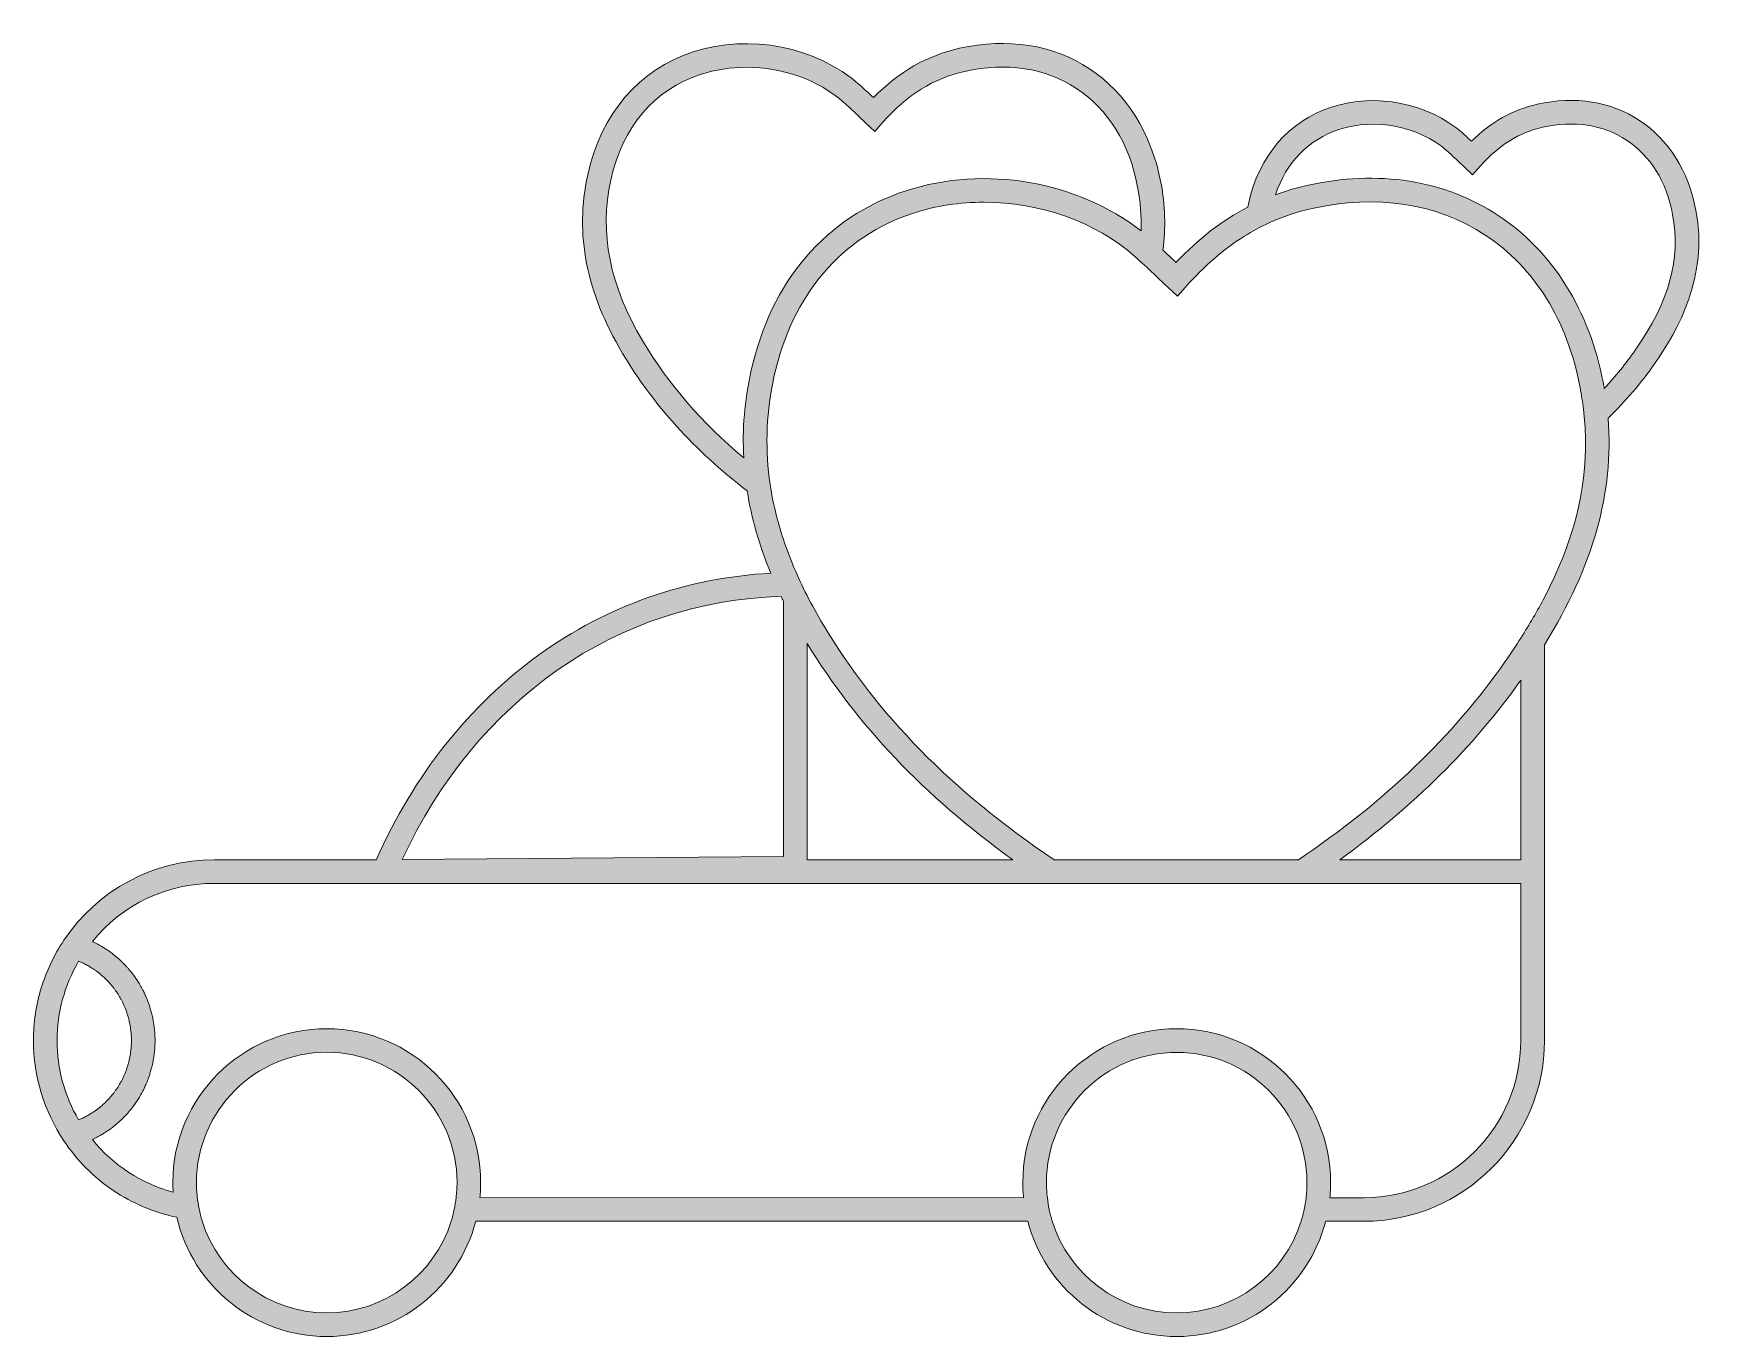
# Model space of a CAD drawing. Extents: x 14 to 2068, y -1996 to -61.
# Drawn here: x 23.8 to 378.2, y -756.8 to -481.1 of the extents above; entities that cross this region are included whole.
import ezdxf

# ---------------------------------------------------------------- set-up
doc = ezdxf.new("R2010")
doc.units = 0
doc.header["$MEASUREMENT"] = 0
doc.layers.add('Layer 1', color=7, linetype='Continuous', lineweight=0)

# ---------------------------------------------------------------- blocks, each defined once
blk = doc.blocks.new('Block_0')
at = {"layer": 'Layer 1', "true_color": 0xc00000, "transparency": 33554687}
h = blk.add_hatch(color=12, dxfattribs=at)
h.dxf.hatch_style = 2
edge = h.paths.add_edge_path()
edge.add_spline(control_points=[(362.68, -548.14), (360.72, -550.94), (358.55, -553.62), (356.15, -556.19), (356.09, -555.83), (356.03, -555.47), (355.96, -555.11), (353.05, -539.73), (345.16, -527.12), (333.74, -519.61), (322.34, -512.1), (308.34, -509.9), (293.25, -513.26), (290.96, -513.77), (288.74, -514.42), (286.58, -515.23), (288.89, -508.38), (293.58, -503.53), (300.02, -501.43), (307.77, -498.9), (316.94, -500.7), (322.84, -505.91), (323.58, -506.56), (324.29, -507.23), (325.09, -507.99), (325.51, -508.39), (325.95, -508.81), (326.42, -509.25), (326.42, -509.25), (328.3, -511.01), (328.3, -511.01), (328.3, -511.01), (330, -509.09), (330, -509.09), (333.88, -504.71), (338.15, -502.05), (343.06, -500.96), (349.76, -499.47), (355.92, -500.41), (360.88, -503.67), (365.94, -507), (369.3, -512.44), (370.62, -519.39), (372.41, -528.84), (369.96, -537.71), (362.68, -548.14)], knot_values=[0, 0, 0, 0, 1, 1, 1, 2, 2, 2, 3, 3, 3, 4, 4, 4, 5, 5, 5, 6, 6, 6, 7, 7, 7, 8, 8, 8, 9, 9, 9, 10, 10, 10, 11, 11, 11, 12, 12, 12, 13, 13, 13, 14, 14, 14, 15, 15, 15, 15], degree=3, periodic=0)
edge = h.paths.add_edge_path()
edge.add_spline(control_points=[(343.5, -600.43), (342.03, -603.24), (340.36, -606.1), (338.5, -609.01), (337.45, -610.66), (336.33, -612.34), (335.15, -614.03), (324.13, -629.81), (309.72, -643.65), (291.45, -655.93), (291.45, -655.93), (239.76, -655.93), (239.76, -655.93), (218.1, -641.38), (202.28, -625.19), (190.88, -606.12), (189.66, -604.08), (188.53, -602.05), (187.5, -600.03), (185.47, -596.04), (183.8, -592.09), (182.5, -588.17), (181.84, -586.18), (181.27, -584.2), (180.8, -582.23), (180.23, -579.86), (179.8, -577.51), (179.51, -575.16), (178.6, -568), (178.94, -560.89), (180.5, -553.76), (184.32, -536.39), (194.8, -524.09), (210, -519.12), (214.8, -517.55), (219.87, -516.8), (224.94, -516.8), (236.68, -516.8), (248.44, -520.86), (256.92, -528.35), (257.1, -528.51), (257.28, -528.67), (257.46, -528.84), (258.71, -529.96), (259.96, -531.14), (261.37, -532.48), (261.46, -532.57), (261.55, -532.65), (261.65, -532.75), (262.38, -533.43), (263.15, -534.16), (263.97, -534.94), (263.97, -534.94), (265.85, -536.69), (265.85, -536.69), (265.85, -536.69), (267.55, -534.77), (267.55, -534.77), (271.48, -530.34), (275.61, -526.76), (280.01, -524.01), (281.71, -522.95), (283.45, -522.01), (285.24, -521.19), (288.15, -519.85), (291.17, -518.84), (294.33, -518.14), (308.07, -515.08), (320.75, -517.04), (330.99, -523.78), (341.42, -530.65), (348.35, -541.8), (351.05, -556.04), (351.34, -557.55), (351.57, -559.06), (351.75, -560.56), (352, -562.66), (352.15, -564.76), (352.18, -566.84), (352.39, -577.9), (349.58, -588.8), (343.5, -600.43)], knot_values=[0, 0, 0, 0, 1, 1, 1, 2, 2, 2, 3, 3, 3, 4, 4, 4, 5, 5, 5, 6, 6, 6, 7, 7, 7, 8, 8, 8, 9, 9, 9, 10, 10, 10, 11, 11, 11, 12, 12, 12, 13, 13, 13, 14, 14, 14, 15, 15, 15, 16, 16, 16, 17, 17, 17, 18, 18, 18, 19, 19, 19, 20, 20, 20, 21, 21, 21, 22, 22, 22, 23, 23, 23, 24, 24, 24, 25, 25, 25, 26, 26, 26, 27, 27, 27, 27], degree=3, periodic=0)
edge = h.paths.add_edge_path()
edge.add_spline(control_points=[(338.5, -655.93), (338.5, -655.93), (300.19, -655.93), (300.19, -655.93), (315.81, -644.63), (328.47, -632.06), (338.5, -617.95), (338.5, -617.95), (338.5, -655.93), (338.5, -655.93)], knot_values=[0, 0, 0, 0, 1, 1, 1, 2, 2, 2, 3, 3, 3, 3], degree=3, periodic=0)
edge = h.paths.add_edge_path()
edge.add_spline(control_points=[(187.5, -655.93), (187.5, -655.93), (187.5, -610.17), (187.5, -610.17), (198.11, -627.46), (212.28, -642.42), (231.01, -655.93), (231.01, -655.93), (187.5, -655.93), (187.5, -655.93)], knot_values=[0, 0, 0, 0, 1, 1, 1, 2, 2, 2, 3, 3, 3, 3], degree=3, periodic=0)
edge = h.paths.add_edge_path()
edge.add_spline(control_points=[(338.5, -694.18), (338.5, -712.51), (323.59, -727.43), (305.25, -727.43), (305.25, -727.43), (298.11, -727.43), (298.11, -727.43), (298.21, -726.38), (298.26, -725.31), (298.26, -724.24), (298.26, -706.28), (283.66, -691.68), (265.7, -691.68), (247.75, -691.68), (233.14, -706.28), (233.14, -724.24), (233.14, -725.31), (233.19, -726.38), (233.3, -727.43), (233.3, -727.43), (118.28, -727.42), (118.28, -727.42), (118.38, -726.38), (118.44, -725.31), (118.44, -724.24), (118.44, -706.28), (103.83, -691.67), (85.88, -691.67), (67.92, -691.67), (53.32, -706.28), (53.32, -724.24), (53.32, -724.92), (53.34, -725.59), (53.38, -726.26), (46.72, -724.45), (40.73, -720.6), (36.3, -715.15), (36.35, -715.13), (36.4, -715.1), (36.46, -715.07), (36.66, -714.97), (36.86, -714.87), (37.06, -714.76), (37.39, -714.59), (37.71, -714.42), (38.03, -714.24), (38.23, -714.12), (38.44, -713.99), (38.64, -713.87), (38.94, -713.68), (39.23, -713.49), (39.52, -713.3), (39.72, -713.16), (39.92, -713.02), (40.11, -712.88), (40.39, -712.67), (40.66, -712.46), (40.93, -712.25), (41.12, -712.1), (41.3, -711.95), (41.48, -711.79), (41.75, -711.56), (42.01, -711.33), (42.27, -711.09), (42.43, -710.93), (42.6, -710.78), (42.76, -710.62), (43.03, -710.35), (43.28, -710.08), (43.54, -709.8), (43.67, -709.65), (43.81, -709.51), (43.94, -709.36), (44.26, -708.98), (44.57, -708.6), (44.87, -708.21), (44.92, -708.14), (44.97, -708.08), (45.02, -708.01), (45.36, -707.55), (45.68, -707.08), (45.99, -706.59), (46.08, -706.45), (46.17, -706.29), (46.26, -706.14), (46.46, -705.8), (46.67, -705.45), (46.85, -705.1), (46.96, -704.9), (47.05, -704.71), (47.15, -704.51), (47.3, -704.19), (47.46, -703.86), (47.6, -703.53), (47.7, -703.32), (47.79, -703.1), (47.87, -702.88), (48, -702.56), (48.13, -702.24), (48.24, -701.91), (48.32, -701.68), (48.4, -701.45), (48.47, -701.22), (48.57, -700.89), (48.67, -700.55), (48.76, -700.22), (48.82, -699.98), (48.88, -699.75), (48.94, -699.52), (49.02, -699.16), (49.09, -698.81), (49.15, -698.45), (49.19, -698.23), (49.24, -698), (49.28, -697.77), (49.34, -697.38), (49.38, -696.98), (49.42, -696.58), (49.44, -696.38), (49.47, -696.19), (49.48, -695.99), (49.53, -695.39), (49.56, -694.79), (49.56, -694.17), (49.56, -693.56), (49.53, -692.96), (49.48, -692.36), (49.47, -692.16), (49.44, -691.97), (49.42, -691.77), (49.38, -691.37), (49.34, -690.97), (49.28, -690.58), (49.24, -690.35), (49.19, -690.12), (49.15, -689.9), (49.09, -689.54), (49.02, -689.19), (48.94, -688.83), (48.88, -688.6), (48.82, -688.37), (48.76, -688.13), (48.67, -687.8), (48.57, -687.46), (48.47, -687.13), (48.4, -686.9), (48.32, -686.67), (48.24, -686.44), (48.13, -686.11), (48, -685.79), (47.87, -685.47), (47.79, -685.25), (47.7, -685.03), (47.6, -684.82), (47.46, -684.49), (47.3, -684.16), (47.15, -683.84), (47.05, -683.64), (46.96, -683.45), (46.85, -683.25), (46.67, -682.9), (46.46, -682.55), (46.26, -682.21), (46.17, -682.06), (46.08, -681.9), (45.99, -681.76), (45.68, -681.27), (45.36, -680.8), (45.02, -680.34), (44.97, -680.27), (44.92, -680.21), (44.87, -680.14), (44.57, -679.75), (44.26, -679.37), (43.94, -678.99), (43.81, -678.84), (43.67, -678.7), (43.54, -678.55), (43.28, -678.27), (43.03, -678), (42.76, -677.73), (42.6, -677.57), (42.43, -677.42), (42.27, -677.26), (42.01, -677.02), (41.75, -676.79), (41.48, -676.56), (41.3, -676.4), (41.12, -676.25), (40.93, -676.1), (40.66, -675.89), (40.39, -675.68), (40.11, -675.47), (39.92, -675.33), (39.72, -675.19), (39.52, -675.05), (39.23, -674.86), (38.94, -674.67), (38.64, -674.48), (38.44, -674.36), (38.23, -674.23), (38.03, -674.11), (37.71, -673.93), (37.39, -673.76), (37.06, -673.59), (36.86, -673.48), (36.66, -673.38), (36.46, -673.28), (36.4, -673.25), (36.35, -673.22), (36.3, -673.2), (42.59, -665.46), (52.02, -660.92), (62.09, -660.92), (62.09, -660.92), (97.99, -660.92), (97.99, -660.92), (97.99, -660.92), (185, -660.93), (185, -660.93), (185, -660.93), (238.25, -660.93), (238.25, -660.93), (238.25, -660.93), (247.54, -660.93), (247.54, -660.93), (247.54, -660.93), (283.66, -660.93), (283.66, -660.93), (283.66, -660.93), (292.97, -660.93), (292.97, -660.93), (292.97, -660.93), (338.5, -660.93), (338.5, -660.93), (338.5, -660.93), (338.5, -694.18), (338.5, -694.18)], knot_values=[0, 0, 0, 0, 1, 1, 1, 2, 2, 2, 3, 3, 3, 4, 4, 4, 5, 5, 5, 6, 6, 6, 7, 7, 7, 8, 8, 8, 9, 9, 9, 10, 10, 10, 11, 11, 11, 12, 12, 12, 13, 13, 13, 14, 14, 14, 15, 15, 15, 16, 16, 16, 17, 17, 17, 18, 18, 18, 19, 19, 19, 20, 20, 20, 21, 21, 21, 22, 22, 22, 23, 23, 23, 24, 24, 24, 25, 25, 25, 26, 26, 26, 27, 27, 27, 28, 28, 28, 29, 29, 29, 30, 30, 30, 31, 31, 31, 32, 32, 32, 33, 33, 33, 34, 34, 34, 35, 35, 35, 36, 36, 36, 37, 37, 37, 38, 38, 38, 39, 39, 39, 40, 40, 40, 41, 41, 41, 42, 42, 42, 43, 43, 43, 44, 44, 44, 45, 45, 45, 46, 46, 46, 47, 47, 47, 48, 48, 48, 49, 49, 49, 50, 50, 50, 51, 51, 51, 52, 52, 52, 53, 53, 53, 54, 54, 54, 55, 55, 55, 56, 56, 56, 57, 57, 57, 58, 58, 58, 59, 59, 59, 60, 60, 60, 61, 61, 61, 62, 62, 62, 63, 63, 63, 64, 64, 64, 65, 65, 65, 66, 66, 66, 67, 67, 67, 68, 68, 68, 69, 69, 69, 70, 70, 70, 71, 71, 71, 72, 72, 72, 73, 73, 73, 74, 74, 74, 75, 75, 75, 76, 76, 76, 77, 77, 77, 78, 78, 78, 79, 79, 79, 79], degree=3, periodic=0)
edge = h.paths.add_edge_path()
edge.add_spline(control_points=[(293.07, -727.43), (292.98, -728.27), (292.84, -729.1), (292.67, -729.93), (292.49, -730.77), (292.28, -731.61), (292.02, -732.43), (288.53, -743.64), (278.05, -751.8), (265.7, -751.8), (253.35, -751.8), (242.87, -743.64), (239.38, -732.43), (239.12, -731.61), (238.91, -730.77), (238.73, -729.93), (238.56, -729.1), (238.43, -728.27), (238.33, -727.43), (238.21, -726.38), (238.14, -725.32), (238.14, -724.24), (238.14, -709.04), (250.5, -696.68), (265.7, -696.68), (280.9, -696.68), (293.26, -709.04), (293.26, -724.24), (293.26, -725.32), (293.19, -726.38), (293.07, -727.43)], knot_values=[0, 0, 0, 0, 1, 1, 1, 2, 2, 2, 3, 3, 3, 4, 4, 4, 5, 5, 5, 6, 6, 6, 7, 7, 7, 8, 8, 8, 9, 9, 9, 10, 10, 10, 10], degree=3, periodic=0)
edge = h.paths.add_edge_path()
edge.add_spline(control_points=[(113.25, -727.42), (113.15, -728.27), (113.02, -729.1), (112.85, -729.92), (112.67, -730.77), (112.45, -731.61), (112.2, -732.42), (108.7, -743.64), (98.23, -751.8), (85.88, -751.8), (73.5, -751.8), (63, -743.59), (59.53, -732.34), (59.27, -731.49), (59.05, -730.64), (58.87, -729.77), (58.7, -728.93), (58.57, -728.08), (58.48, -727.23), (58.37, -726.24), (58.32, -725.25), (58.32, -724.24), (58.32, -709.04), (70.68, -696.67), (85.88, -696.67), (101.08, -696.67), (113.44, -709.04), (113.44, -724.24), (113.44, -725.32), (113.37, -726.38), (113.25, -727.42)], knot_values=[0, 0, 0, 0, 1, 1, 1, 2, 2, 2, 3, 3, 3, 4, 4, 4, 5, 5, 5, 6, 6, 6, 7, 7, 7, 8, 8, 8, 9, 9, 9, 10, 10, 10, 10], degree=3, periodic=0)
edge = h.paths.add_edge_path()
edge.add_spline(control_points=[(35.3, -710.03), (35.04, -710.18), (34.78, -710.33), (34.51, -710.46), (34.33, -710.55), (34.16, -710.62), (33.98, -710.7), (33.78, -710.79), (33.59, -710.89), (33.39, -710.97), (33.39, -710.97), (33.39, -710.97), (33.39, -710.96), (30.4, -705.88), (28.84, -700.12), (28.84, -694.17), (28.84, -688.23), (30.4, -682.47), (33.39, -677.39), (33.39, -677.38), (33.39, -677.38), (33.39, -677.38), (33.59, -677.46), (33.78, -677.56), (33.98, -677.65), (34.16, -677.73), (34.33, -677.8), (34.51, -677.89), (34.78, -678.02), (35.04, -678.17), (35.3, -678.32), (35.45, -678.4), (35.6, -678.48), (35.75, -678.57), (36.06, -678.76), (36.37, -678.96), (36.68, -679.17), (36.76, -679.22), (36.84, -679.27), (36.92, -679.33), (37.3, -679.59), (37.66, -679.87), (38.01, -680.17), (38.13, -680.26), (38.24, -680.37), (38.35, -680.46), (38.58, -680.67), (38.82, -680.87), (39.04, -681.09), (39.17, -681.22), (39.3, -681.35), (39.43, -681.49), (39.62, -681.68), (39.81, -681.88), (39.99, -682.08), (40.12, -682.23), (40.24, -682.38), (40.37, -682.53), (40.54, -682.74), (40.7, -682.94), (40.86, -683.15), (40.98, -683.31), (41.1, -683.47), (41.22, -683.64), (41.37, -683.85), (41.51, -684.06), (41.65, -684.27), (41.76, -684.44), (41.87, -684.62), (41.97, -684.8), (42.1, -685.01), (42.23, -685.24), (42.35, -685.46), (42.45, -685.64), (42.54, -685.82), (42.64, -686.01), (42.75, -686.24), (42.86, -686.47), (42.96, -686.7), (43.05, -686.89), (43.13, -687.08), (43.21, -687.27), (43.31, -687.51), (43.4, -687.75), (43.48, -688), (43.55, -688.19), (43.62, -688.38), (43.68, -688.58), (43.76, -688.83), (43.83, -689.09), (43.91, -689.35), (43.96, -689.54), (44.01, -689.73), (44.06, -689.92), (44.12, -690.2), (44.17, -690.48), (44.23, -690.76), (44.26, -690.94), (44.3, -691.12), (44.33, -691.31), (44.38, -691.62), (44.41, -691.94), (44.45, -692.26), (44.46, -692.42), (44.49, -692.57), (44.5, -692.73), (44.53, -693.21), (44.56, -693.69), (44.56, -694.17), (44.56, -694.66), (44.53, -695.14), (44.5, -695.62), (44.49, -695.78), (44.46, -695.93), (44.45, -696.09), (44.41, -696.41), (44.38, -696.73), (44.33, -697.04), (44.3, -697.23), (44.26, -697.41), (44.23, -697.59), (44.17, -697.87), (44.12, -698.15), (44.06, -698.43), (44.01, -698.62), (43.96, -698.81), (43.91, -699), (43.83, -699.26), (43.76, -699.52), (43.68, -699.77), (43.62, -699.97), (43.55, -700.16), (43.48, -700.35), (43.4, -700.6), (43.31, -700.84), (43.21, -701.08), (43.13, -701.27), (43.05, -701.46), (42.96, -701.65), (42.86, -701.88), (42.75, -702.11), (42.64, -702.34), (42.54, -702.53), (42.45, -702.71), (42.35, -702.89), (42.23, -703.11), (42.1, -703.34), (41.97, -703.55), (41.87, -703.73), (41.76, -703.91), (41.65, -704.08), (41.51, -704.29), (41.37, -704.5), (41.22, -704.71), (41.1, -704.88), (40.98, -705.04), (40.86, -705.2), (40.7, -705.41), (40.54, -705.61), (40.37, -705.82), (40.24, -705.97), (40.12, -706.12), (39.99, -706.27), (39.81, -706.47), (39.62, -706.67), (39.43, -706.86), (39.3, -707), (39.17, -707.13), (39.04, -707.26), (38.82, -707.48), (38.58, -707.68), (38.35, -707.89), (38.24, -707.98), (38.13, -708.09), (38.01, -708.18), (37.66, -708.48), (37.3, -708.76), (36.92, -709.02), (36.84, -709.08), (36.76, -709.13), (36.68, -709.18), (36.37, -709.39), (36.06, -709.59), (35.75, -709.78), (35.6, -709.87), (35.45, -709.95), (35.3, -710.03)], knot_values=[0, 0, 0, 0, 1, 1, 1, 2, 2, 2, 3, 3, 3, 4, 4, 4, 5, 5, 5, 6, 6, 6, 7, 7, 7, 8, 8, 8, 9, 9, 9, 10, 10, 10, 11, 11, 11, 12, 12, 12, 13, 13, 13, 14, 14, 14, 15, 15, 15, 16, 16, 16, 17, 17, 17, 18, 18, 18, 19, 19, 19, 20, 20, 20, 21, 21, 21, 22, 22, 22, 23, 23, 23, 24, 24, 24, 25, 25, 25, 26, 26, 26, 27, 27, 27, 28, 28, 28, 29, 29, 29, 30, 30, 30, 31, 31, 31, 32, 32, 32, 33, 33, 33, 34, 34, 34, 35, 35, 35, 36, 36, 36, 37, 37, 37, 38, 38, 38, 39, 39, 39, 40, 40, 40, 41, 41, 41, 42, 42, 42, 43, 43, 43, 44, 44, 44, 45, 45, 45, 46, 46, 46, 47, 47, 47, 48, 48, 48, 49, 49, 49, 50, 50, 50, 51, 51, 51, 52, 52, 52, 53, 53, 53, 54, 54, 54, 55, 55, 55, 56, 56, 56, 57, 57, 57, 58, 58, 58, 59, 59, 59, 60, 60, 60, 61, 61, 61, 62, 62, 62, 62], degree=3, periodic=0)
edge = h.paths.add_edge_path()
edge.add_spline(control_points=[(182, -600.19), (182.16, -600.53), (182.33, -600.87), (182.5, -601.21), (182.5, -601.21), (182.5, -655.27), (182.5, -655.27), (182.5, -655.27), (101.84, -655.89), (101.84, -655.89), (117.69, -621.87), (147.27, -601.31), (182, -600.19)], knot_values=[0, 0, 0, 0, 1, 1, 1, 2, 2, 2, 3, 3, 3, 4, 4, 4, 4], degree=3, periodic=0)
edge = h.paths.add_edge_path()
edge.add_spline(control_points=[(174.1, -570.89), (165.2, -563.46), (158.21, -555.34), (152.76, -546.22), (145.73, -534.47), (143.51, -523.31), (145.98, -512.11), (148.44, -500.88), (155.19, -492.94), (164.98, -489.75), (168.08, -488.74), (171.36, -488.25), (174.63, -488.25), (182.22, -488.25), (189.81, -490.87), (195.28, -495.7), (196.23, -496.53), (197.14, -497.41), (198.21, -498.42), (198.75, -498.93), (199.32, -499.47), (199.94, -500.05), (199.94, -500.05), (201.82, -501.81), (201.82, -501.81), (201.82, -501.81), (203.52, -499.88), (203.52, -499.88), (208.65, -494.09), (214.31, -490.57), (220.83, -489.12), (229.72, -487.14), (237.9, -488.4), (244.5, -492.74), (251.22, -497.17), (255.7, -504.38), (257.44, -513.59), (258.04, -516.72), (258.28, -519.8), (258.16, -522.88), (244.73, -512.36), (225.11, -508.93), (208.45, -514.37), (191.5, -519.9), (179.84, -533.51), (175.62, -552.69), (174.28, -558.77), (173.77, -564.82), (174.1, -570.89)], knot_values=[0, 0, 0, 0, 1, 1, 1, 2, 2, 2, 3, 3, 3, 4, 4, 4, 5, 5, 5, 6, 6, 6, 7, 7, 7, 8, 8, 8, 9, 9, 9, 10, 10, 10, 11, 11, 11, 12, 12, 12, 13, 13, 13, 14, 14, 14, 15, 15, 15, 16, 16, 16, 16], degree=3, periodic=0)
edge = h.paths.add_edge_path()
edge.add_spline(control_points=[(375.53, -518.46), (373.98, -510.26), (369.75, -503.53), (363.63, -499.5), (357.52, -495.47), (350.03, -494.29), (341.97, -496.08), (336.84, -497.22), (332.16, -499.85), (328.04, -503.9), (327.38, -503.28), (326.77, -502.71), (326.15, -502.16), (318.97, -495.82), (307.84, -493.62), (298.47, -496.68), (289.36, -499.65), (283.11, -506.93), (280.86, -517.19), (280.81, -517.41), (280.77, -517.62), (280.73, -517.84), (275.31, -520.68), (270.28, -524.56), (265.55, -529.55), (265.3, -529.32), (265.06, -529.08), (264.82, -528.85), (264.11, -528.18), (263.44, -527.55), (262.79, -526.94), (263.42, -522.18), (263.27, -517.45), (262.36, -512.66), (260.38, -502.24), (255.02, -493.68), (247.25, -488.57), (239.5, -483.46), (229.99, -481.96), (219.75, -484.24), (212.91, -485.76), (206.93, -489.18), (201.54, -494.68), (200.48, -493.68), (199.57, -492.81), (198.59, -491.95), (189.47, -483.9), (175.34, -481.11), (163.43, -485), (151.89, -488.76), (143.96, -498.01), (141.09, -511.03), (138.34, -523.54), (140.76, -535.89), (148.46, -548.78), (155, -559.71), (163.6, -569.25), (174.83, -577.89), (175.74, -583.65), (177.4, -589.45), (179.82, -595.3), (162.04, -596.26), (145.17, -602.17), (130.77, -612.58), (116.11, -623.15), (104.25, -638.12), (96.35, -655.92), (96.35, -655.92), (62.09, -655.92), (62.09, -655.92), (49.29, -655.92), (37.39, -662.29), (30.26, -672.96), (28.16, -676.1), (26.55, -679.51), (25.47, -683.08), (24.39, -686.65), (23.84, -690.38), (23.84, -694.17), (23.84, -701.76), (26.06, -709.1), (30.26, -715.39), (33.07, -719.6), (36.63, -723.14), (40.69, -725.88), (44.76, -728.62), (49.33, -730.56), (54.16, -731.58), (57.5, -746.01), (70.45, -756.8), (85.88, -756.8), (101.01, -756.8), (113.76, -746.43), (117.4, -732.42), (117.4, -732.42), (234.18, -732.43), (234.18, -732.43), (237.82, -746.43), (250.57, -756.8), (265.7, -756.8), (280.83, -756.8), (293.58, -746.43), (297.22, -732.43), (297.22, -732.43), (305.25, -732.43), (305.25, -732.43), (326.34, -732.43), (343.5, -715.27), (343.5, -694.18), (343.5, -694.18), (343.5, -610.45), (343.5, -610.45), (353.84, -593.77), (358.2, -578.25), (356.96, -562.53), (360.67, -558.91), (363.94, -555.08), (366.78, -551), (371.82, -543.79), (378.21, -532.57), (375.53, -518.46)], knot_values=[0, 0, 0, 0, 1, 1, 1, 2, 2, 2, 3, 3, 3, 4, 4, 4, 5, 5, 5, 6, 6, 6, 7, 7, 7, 8, 8, 8, 9, 9, 9, 10, 10, 10, 11, 11, 11, 12, 12, 12, 13, 13, 13, 14, 14, 14, 15, 15, 15, 16, 16, 16, 17, 17, 17, 18, 18, 18, 19, 19, 19, 20, 20, 20, 21, 21, 21, 22, 22, 22, 23, 23, 23, 24, 24, 24, 25, 25, 25, 26, 26, 26, 27, 27, 27, 28, 28, 28, 29, 29, 29, 30, 30, 30, 31, 31, 31, 32, 32, 32, 33, 33, 33, 34, 34, 34, 35, 35, 35, 36, 36, 36, 37, 37, 37, 38, 38, 38, 39, 39, 39, 40, 40, 40, 40], degree=3, periodic=0)
at = {"layer": 'Layer 1'}
for points, knots in [([(375.53, -518.46), (373.98, -510.26), (369.75, -503.53), (363.63, -499.5), (357.52, -495.47), (350.03, -494.29), (341.97, -496.08), (336.84, -497.22), (332.16, -499.85), (328.04, -503.9), (327.38, -503.28), (326.77, -502.71), (326.15, -502.16), (318.97, -495.82), (307.84, -493.62), (298.47, -496.68), (289.36, -499.65), (283.11, -506.93), (280.86, -517.19), (280.81, -517.41), (280.77, -517.62), (280.73, -517.84), (275.31, -520.68), (270.28, -524.56), (265.55, -529.55), (265.3, -529.32), (265.06, -529.08), (264.82, -528.85), (264.11, -528.18), (263.44, -527.55), (262.79, -526.94), (263.42, -522.18), (263.27, -517.45), (262.36, -512.66), (260.38, -502.24), (255.02, -493.68), (247.25, -488.57), (239.5, -483.46), (229.99, -481.96), (219.75, -484.24), (212.91, -485.76), (206.93, -489.18), (201.54, -494.68), (200.48, -493.68), (199.57, -492.81), (198.59, -491.95), (189.47, -483.9), (175.34, -481.11), (163.43, -485), (151.89, -488.76), (143.96, -498.01), (141.09, -511.03), (138.34, -523.54), (140.76, -535.89), (148.46, -548.78), (155, -559.71), (163.6, -569.25), (174.83, -577.89), (175.74, -583.65), (177.4, -589.45), (179.82, -595.3), (162.04, -596.26), (145.17, -602.17), (130.77, -612.58), (116.11, -623.15), (104.25, -638.12), (96.35, -655.92), (96.35, -655.92), (62.09, -655.92), (62.09, -655.92), (49.29, -655.92), (37.39, -662.29), (30.26, -672.96), (28.16, -676.1), (26.55, -679.51), (25.47, -683.08), (24.39, -686.65), (23.84, -690.38), (23.84, -694.17), (23.84, -701.76), (26.06, -709.1), (30.26, -715.39), (33.07, -719.6), (36.63, -723.14), (40.69, -725.88), (44.76, -728.62), (49.33, -730.56), (54.16, -731.58), (57.5, -746.01), (70.45, -756.8), (85.88, -756.8), (101.01, -756.8), (113.76, -746.43), (117.4, -732.42), (117.4, -732.42), (234.18, -732.43), (234.18, -732.43), (237.82, -746.43), (250.57, -756.8), (265.7, -756.8), (280.83, -756.8), (293.58, -746.43), (297.22, -732.43), (297.22, -732.43), (305.25, -732.43), (305.25, -732.43), (326.34, -732.43), (343.5, -715.27), (343.5, -694.18), (343.5, -694.18), (343.5, -610.45), (343.5, -610.45), (353.84, -593.77), (358.2, -578.25), (356.96, -562.53), (360.67, -558.91), (363.94, -555.08), (366.78, -551), (371.82, -543.79), (378.21, -532.57), (375.53, -518.46)], [0, 0, 0, 0, 1, 1, 1, 2, 2, 2, 3, 3, 3, 4, 4, 4, 5, 5, 5, 6, 6, 6, 7, 7, 7, 8, 8, 8, 9, 9, 9, 10, 10, 10, 11, 11, 11, 12, 12, 12, 13, 13, 13, 14, 14, 14, 15, 15, 15, 16, 16, 16, 17, 17, 17, 18, 18, 18, 19, 19, 19, 20, 20, 20, 21, 21, 21, 22, 22, 22, 23, 23, 23, 24, 24, 24, 25, 25, 25, 26, 26, 26, 27, 27, 27, 28, 28, 28, 29, 29, 29, 30, 30, 30, 31, 31, 31, 32, 32, 32, 33, 33, 33, 34, 34, 34, 35, 35, 35, 36, 36, 36, 37, 37, 37, 38, 38, 38, 39, 39, 39, 40, 40, 40, 40]), ([(174.1, -570.89), (165.2, -563.46), (158.21, -555.34), (152.76, -546.22), (145.73, -534.47), (143.51, -523.31), (145.98, -512.11), (148.44, -500.88), (155.19, -492.94), (164.98, -489.75), (168.08, -488.74), (171.36, -488.25), (174.63, -488.25), (182.22, -488.25), (189.81, -490.87), (195.28, -495.7), (196.23, -496.53), (197.14, -497.41), (198.21, -498.42), (198.75, -498.93), (199.32, -499.47), (199.94, -500.05), (199.94, -500.05), (201.82, -501.81), (201.82, -501.81), (201.82, -501.81), (203.52, -499.88), (203.52, -499.88), (208.65, -494.09), (214.31, -490.57), (220.83, -489.12), (229.72, -487.14), (237.9, -488.4), (244.5, -492.74), (251.22, -497.17), (255.7, -504.38), (257.44, -513.59), (258.04, -516.72), (258.28, -519.8), (258.16, -522.88), (244.73, -512.36), (225.11, -508.93), (208.45, -514.37), (191.5, -519.9), (179.84, -533.51), (175.62, -552.69), (174.28, -558.77), (173.77, -564.82), (174.1, -570.89)], [0, 0, 0, 0, 1, 1, 1, 2, 2, 2, 3, 3, 3, 4, 4, 4, 5, 5, 5, 6, 6, 6, 7, 7, 7, 8, 8, 8, 9, 9, 9, 10, 10, 10, 11, 11, 11, 12, 12, 12, 13, 13, 13, 14, 14, 14, 15, 15, 15, 16, 16, 16, 16]), ([(362.68, -548.14), (360.72, -550.94), (358.55, -553.62), (356.15, -556.19), (356.09, -555.83), (356.03, -555.47), (355.96, -555.11), (353.05, -539.73), (345.16, -527.12), (333.74, -519.61), (322.34, -512.1), (308.34, -509.9), (293.25, -513.26), (290.96, -513.77), (288.74, -514.42), (286.58, -515.23), (288.89, -508.38), (293.58, -503.53), (300.02, -501.43), (307.77, -498.9), (316.94, -500.7), (322.84, -505.91), (323.58, -506.56), (324.29, -507.23), (325.09, -507.99), (325.51, -508.39), (325.95, -508.81), (326.42, -509.25), (326.42, -509.25), (328.3, -511.01), (328.3, -511.01), (328.3, -511.01), (330, -509.09), (330, -509.09), (333.88, -504.71), (338.15, -502.05), (343.06, -500.96), (349.76, -499.47), (355.92, -500.41), (360.88, -503.67), (365.94, -507), (369.3, -512.44), (370.62, -519.39), (372.41, -528.84), (369.96, -537.71), (362.68, -548.14)], [0, 0, 0, 0, 1, 1, 1, 2, 2, 2, 3, 3, 3, 4, 4, 4, 5, 5, 5, 6, 6, 6, 7, 7, 7, 8, 8, 8, 9, 9, 9, 10, 10, 10, 11, 11, 11, 12, 12, 12, 13, 13, 13, 14, 14, 14, 15, 15, 15, 15]), ([(343.5, -600.43), (342.03, -603.24), (340.36, -606.1), (338.5, -609.01), (337.45, -610.66), (336.33, -612.34), (335.15, -614.03), (324.13, -629.81), (309.72, -643.65), (291.45, -655.93), (291.45, -655.93), (239.76, -655.93), (239.76, -655.93), (218.1, -641.38), (202.28, -625.19), (190.88, -606.12), (189.66, -604.08), (188.53, -602.05), (187.5, -600.03), (185.47, -596.04), (183.8, -592.09), (182.5, -588.17), (181.84, -586.18), (181.27, -584.2), (180.8, -582.23), (180.23, -579.86), (179.8, -577.51), (179.51, -575.16), (178.6, -568), (178.94, -560.89), (180.5, -553.76), (184.32, -536.39), (194.8, -524.09), (210, -519.12), (214.8, -517.55), (219.87, -516.8), (224.94, -516.8), (236.68, -516.8), (248.44, -520.86), (256.92, -528.35), (257.1, -528.51), (257.28, -528.67), (257.46, -528.84), (258.71, -529.96), (259.96, -531.14), (261.37, -532.48), (261.46, -532.57), (261.55, -532.65), (261.65, -532.75), (262.38, -533.43), (263.15, -534.16), (263.97, -534.94), (263.97, -534.94), (265.85, -536.69), (265.85, -536.69), (265.85, -536.69), (267.55, -534.77), (267.55, -534.77), (271.48, -530.34), (275.61, -526.76), (280.01, -524.01), (281.71, -522.95), (283.45, -522.01), (285.24, -521.19), (288.15, -519.85), (291.17, -518.84), (294.33, -518.14), (308.07, -515.08), (320.75, -517.04), (330.99, -523.78), (341.42, -530.65), (348.35, -541.8), (351.05, -556.04), (351.34, -557.55), (351.57, -559.06), (351.75, -560.56), (352, -562.66), (352.15, -564.76), (352.18, -566.84), (352.39, -577.9), (349.58, -588.8), (343.5, -600.43)], [0, 0, 0, 0, 1, 1, 1, 2, 2, 2, 3, 3, 3, 4, 4, 4, 5, 5, 5, 6, 6, 6, 7, 7, 7, 8, 8, 8, 9, 9, 9, 10, 10, 10, 11, 11, 11, 12, 12, 12, 13, 13, 13, 14, 14, 14, 15, 15, 15, 16, 16, 16, 17, 17, 17, 18, 18, 18, 19, 19, 19, 20, 20, 20, 21, 21, 21, 22, 22, 22, 23, 23, 23, 24, 24, 24, 25, 25, 25, 26, 26, 26, 27, 27, 27, 27]), ([(182, -600.19), (182.16, -600.53), (182.33, -600.87), (182.5, -601.21), (182.5, -601.21), (182.5, -655.27), (182.5, -655.27), (182.5, -655.27), (101.84, -655.89), (101.84, -655.89), (117.69, -621.87), (147.27, -601.31), (182, -600.19)], [0, 0, 0, 0, 1, 1, 1, 2, 2, 2, 3, 3, 3, 4, 4, 4, 4]), ([(187.5, -655.93), (187.5, -655.93), (187.5, -610.17), (187.5, -610.17), (198.11, -627.46), (212.28, -642.42), (231.01, -655.93), (231.01, -655.93), (187.5, -655.93), (187.5, -655.93)], [0, 0, 0, 0, 1, 1, 1, 2, 2, 2, 3, 3, 3, 3]), ([(338.5, -655.93), (338.5, -655.93), (300.19, -655.93), (300.19, -655.93), (315.81, -644.63), (328.47, -632.06), (338.5, -617.95), (338.5, -617.95), (338.5, -655.93), (338.5, -655.93)], [0, 0, 0, 0, 1, 1, 1, 2, 2, 2, 3, 3, 3, 3]), ([(338.5, -694.18), (338.5, -712.51), (323.59, -727.43), (305.25, -727.43), (305.25, -727.43), (298.11, -727.43), (298.11, -727.43), (298.21, -726.38), (298.26, -725.31), (298.26, -724.24), (298.26, -706.28), (283.66, -691.68), (265.7, -691.68), (247.75, -691.68), (233.14, -706.28), (233.14, -724.24), (233.14, -725.31), (233.19, -726.38), (233.3, -727.43), (233.3, -727.43), (118.28, -727.42), (118.28, -727.42), (118.38, -726.38), (118.44, -725.31), (118.44, -724.24), (118.44, -706.28), (103.83, -691.67), (85.88, -691.67), (67.92, -691.67), (53.32, -706.28), (53.32, -724.24), (53.32, -724.92), (53.34, -725.59), (53.38, -726.26), (46.72, -724.45), (40.73, -720.6), (36.3, -715.15), (36.35, -715.13), (36.4, -715.1), (36.46, -715.07), (36.66, -714.97), (36.86, -714.87), (37.06, -714.76), (37.39, -714.59), (37.71, -714.42), (38.03, -714.24), (38.23, -714.12), (38.44, -713.99), (38.64, -713.87), (38.94, -713.68), (39.23, -713.49), (39.52, -713.3), (39.72, -713.16), (39.92, -713.02), (40.11, -712.88), (40.39, -712.67), (40.66, -712.46), (40.93, -712.25), (41.12, -712.1), (41.3, -711.95), (41.48, -711.79), (41.75, -711.56), (42.01, -711.33), (42.27, -711.09), (42.43, -710.93), (42.6, -710.78), (42.76, -710.62), (43.03, -710.35), (43.28, -710.08), (43.54, -709.8), (43.67, -709.65), (43.81, -709.51), (43.94, -709.36), (44.26, -708.98), (44.57, -708.6), (44.87, -708.21), (44.92, -708.14), (44.97, -708.08), (45.02, -708.01), (45.36, -707.55), (45.68, -707.08), (45.99, -706.59), (46.08, -706.45), (46.17, -706.29), (46.26, -706.14), (46.46, -705.8), (46.67, -705.45), (46.85, -705.1), (46.96, -704.9), (47.05, -704.71), (47.15, -704.51), (47.3, -704.19), (47.46, -703.86), (47.6, -703.53), (47.7, -703.32), (47.79, -703.1), (47.87, -702.88), (48, -702.56), (48.13, -702.24), (48.24, -701.91), (48.32, -701.68), (48.4, -701.45), (48.47, -701.22), (48.57, -700.89), (48.67, -700.55), (48.76, -700.22), (48.82, -699.98), (48.88, -699.75), (48.94, -699.52), (49.02, -699.16), (49.09, -698.81), (49.15, -698.45), (49.19, -698.23), (49.24, -698), (49.28, -697.77), (49.34, -697.38), (49.38, -696.98), (49.42, -696.58), (49.44, -696.38), (49.47, -696.19), (49.48, -695.99), (49.53, -695.39), (49.56, -694.79), (49.56, -694.17), (49.56, -693.56), (49.53, -692.96), (49.48, -692.36), (49.47, -692.16), (49.44, -691.97), (49.42, -691.77), (49.38, -691.37), (49.34, -690.97), (49.28, -690.58), (49.24, -690.35), (49.19, -690.12), (49.15, -689.9), (49.09, -689.54), (49.02, -689.19), (48.94, -688.83), (48.88, -688.6), (48.82, -688.37), (48.76, -688.13), (48.67, -687.8), (48.57, -687.46), (48.47, -687.13), (48.4, -686.9), (48.32, -686.67), (48.24, -686.44), (48.13, -686.11), (48, -685.79), (47.87, -685.47), (47.79, -685.25), (47.7, -685.03), (47.6, -684.82), (47.46, -684.49), (47.3, -684.16), (47.15, -683.84), (47.05, -683.64), (46.96, -683.45), (46.85, -683.25), (46.67, -682.9), (46.46, -682.55), (46.26, -682.21), (46.17, -682.06), (46.08, -681.9), (45.99, -681.76), (45.68, -681.27), (45.36, -680.8), (45.02, -680.34), (44.97, -680.27), (44.92, -680.21), (44.87, -680.14), (44.57, -679.75), (44.26, -679.37), (43.94, -678.99), (43.81, -678.84), (43.67, -678.7), (43.54, -678.55), (43.28, -678.27), (43.03, -678), (42.76, -677.73), (42.6, -677.57), (42.43, -677.42), (42.27, -677.26), (42.01, -677.02), (41.75, -676.79), (41.48, -676.56), (41.3, -676.4), (41.12, -676.25), (40.93, -676.1), (40.66, -675.89), (40.39, -675.68), (40.11, -675.47), (39.92, -675.33), (39.72, -675.19), (39.52, -675.05), (39.23, -674.86), (38.94, -674.67), (38.64, -674.48), (38.44, -674.36), (38.23, -674.23), (38.03, -674.11), (37.71, -673.93), (37.39, -673.76), (37.06, -673.59), (36.86, -673.48), (36.66, -673.38), (36.46, -673.28), (36.4, -673.25), (36.35, -673.22), (36.3, -673.2), (42.59, -665.46), (52.02, -660.92), (62.09, -660.92), (62.09, -660.92), (97.99, -660.92), (97.99, -660.92), (97.99, -660.92), (185, -660.93), (185, -660.93), (185, -660.93), (238.25, -660.93), (238.25, -660.93), (238.25, -660.93), (247.54, -660.93), (247.54, -660.93), (247.54, -660.93), (283.66, -660.93), (283.66, -660.93), (283.66, -660.93), (292.97, -660.93), (292.97, -660.93), (292.97, -660.93), (338.5, -660.93), (338.5, -660.93), (338.5, -660.93), (338.5, -694.18), (338.5, -694.18)], [0, 0, 0, 0, 1, 1, 1, 2, 2, 2, 3, 3, 3, 4, 4, 4, 5, 5, 5, 6, 6, 6, 7, 7, 7, 8, 8, 8, 9, 9, 9, 10, 10, 10, 11, 11, 11, 12, 12, 12, 13, 13, 13, 14, 14, 14, 15, 15, 15, 16, 16, 16, 17, 17, 17, 18, 18, 18, 19, 19, 19, 20, 20, 20, 21, 21, 21, 22, 22, 22, 23, 23, 23, 24, 24, 24, 25, 25, 25, 26, 26, 26, 27, 27, 27, 28, 28, 28, 29, 29, 29, 30, 30, 30, 31, 31, 31, 32, 32, 32, 33, 33, 33, 34, 34, 34, 35, 35, 35, 36, 36, 36, 37, 37, 37, 38, 38, 38, 39, 39, 39, 40, 40, 40, 41, 41, 41, 42, 42, 42, 43, 43, 43, 44, 44, 44, 45, 45, 45, 46, 46, 46, 47, 47, 47, 48, 48, 48, 49, 49, 49, 50, 50, 50, 51, 51, 51, 52, 52, 52, 53, 53, 53, 54, 54, 54, 55, 55, 55, 56, 56, 56, 57, 57, 57, 58, 58, 58, 59, 59, 59, 60, 60, 60, 61, 61, 61, 62, 62, 62, 63, 63, 63, 64, 64, 64, 65, 65, 65, 66, 66, 66, 67, 67, 67, 68, 68, 68, 69, 69, 69, 70, 70, 70, 71, 71, 71, 72, 72, 72, 73, 73, 73, 74, 74, 74, 75, 75, 75, 76, 76, 76, 77, 77, 77, 78, 78, 78, 79, 79, 79, 79]), ([(35.3, -710.03), (35.04, -710.18), (34.78, -710.33), (34.51, -710.46), (34.33, -710.55), (34.16, -710.62), (33.98, -710.7), (33.78, -710.79), (33.59, -710.89), (33.39, -710.97), (33.39, -710.97), (33.39, -710.97), (33.39, -710.96), (30.4, -705.88), (28.84, -700.12), (28.84, -694.17), (28.84, -688.23), (30.4, -682.47), (33.39, -677.39), (33.39, -677.38), (33.39, -677.38), (33.39, -677.38), (33.59, -677.46), (33.78, -677.56), (33.98, -677.65), (34.16, -677.73), (34.33, -677.8), (34.51, -677.89), (34.78, -678.02), (35.04, -678.17), (35.3, -678.32), (35.45, -678.4), (35.6, -678.48), (35.75, -678.57), (36.06, -678.76), (36.37, -678.96), (36.68, -679.17), (36.76, -679.22), (36.84, -679.27), (36.92, -679.33), (37.3, -679.59), (37.66, -679.87), (38.01, -680.17), (38.13, -680.26), (38.24, -680.37), (38.35, -680.46), (38.58, -680.67), (38.82, -680.87), (39.04, -681.09), (39.17, -681.22), (39.3, -681.35), (39.43, -681.49), (39.62, -681.68), (39.81, -681.88), (39.99, -682.08), (40.12, -682.23), (40.24, -682.38), (40.37, -682.53), (40.54, -682.74), (40.7, -682.94), (40.86, -683.15), (40.98, -683.31), (41.1, -683.47), (41.22, -683.64), (41.37, -683.85), (41.51, -684.06), (41.65, -684.27), (41.76, -684.44), (41.87, -684.62), (41.97, -684.8), (42.1, -685.01), (42.23, -685.24), (42.35, -685.46), (42.45, -685.64), (42.54, -685.82), (42.64, -686.01), (42.75, -686.24), (42.86, -686.47), (42.96, -686.7), (43.05, -686.89), (43.13, -687.08), (43.21, -687.27), (43.31, -687.51), (43.4, -687.75), (43.48, -688), (43.55, -688.19), (43.62, -688.38), (43.68, -688.58), (43.76, -688.83), (43.83, -689.09), (43.91, -689.35), (43.96, -689.54), (44.01, -689.73), (44.06, -689.92), (44.12, -690.2), (44.17, -690.48), (44.23, -690.76), (44.26, -690.94), (44.3, -691.12), (44.33, -691.31), (44.38, -691.62), (44.41, -691.94), (44.45, -692.26), (44.46, -692.42), (44.49, -692.57), (44.5, -692.73), (44.53, -693.21), (44.56, -693.69), (44.56, -694.17), (44.56, -694.66), (44.53, -695.14), (44.5, -695.62), (44.49, -695.78), (44.46, -695.93), (44.45, -696.09), (44.41, -696.41), (44.38, -696.73), (44.33, -697.04), (44.3, -697.23), (44.26, -697.41), (44.23, -697.59), (44.17, -697.87), (44.12, -698.15), (44.06, -698.43), (44.01, -698.62), (43.96, -698.81), (43.91, -699), (43.83, -699.26), (43.76, -699.52), (43.68, -699.77), (43.62, -699.97), (43.55, -700.16), (43.48, -700.35), (43.4, -700.6), (43.31, -700.84), (43.21, -701.08), (43.13, -701.27), (43.05, -701.46), (42.96, -701.65), (42.86, -701.88), (42.75, -702.11), (42.64, -702.34), (42.54, -702.53), (42.45, -702.71), (42.35, -702.89), (42.23, -703.11), (42.1, -703.34), (41.97, -703.55), (41.87, -703.73), (41.76, -703.91), (41.65, -704.08), (41.51, -704.29), (41.37, -704.5), (41.22, -704.71), (41.1, -704.88), (40.98, -705.04), (40.86, -705.2), (40.7, -705.41), (40.54, -705.61), (40.37, -705.82), (40.24, -705.97), (40.12, -706.12), (39.99, -706.27), (39.81, -706.47), (39.62, -706.67), (39.43, -706.86), (39.3, -707), (39.17, -707.13), (39.04, -707.26), (38.82, -707.48), (38.58, -707.68), (38.35, -707.89), (38.24, -707.98), (38.13, -708.09), (38.01, -708.18), (37.66, -708.48), (37.3, -708.76), (36.92, -709.02), (36.84, -709.08), (36.76, -709.13), (36.68, -709.18), (36.37, -709.39), (36.06, -709.59), (35.75, -709.78), (35.6, -709.87), (35.45, -709.95), (35.3, -710.03)], [0, 0, 0, 0, 1, 1, 1, 2, 2, 2, 3, 3, 3, 4, 4, 4, 5, 5, 5, 6, 6, 6, 7, 7, 7, 8, 8, 8, 9, 9, 9, 10, 10, 10, 11, 11, 11, 12, 12, 12, 13, 13, 13, 14, 14, 14, 15, 15, 15, 16, 16, 16, 17, 17, 17, 18, 18, 18, 19, 19, 19, 20, 20, 20, 21, 21, 21, 22, 22, 22, 23, 23, 23, 24, 24, 24, 25, 25, 25, 26, 26, 26, 27, 27, 27, 28, 28, 28, 29, 29, 29, 30, 30, 30, 31, 31, 31, 32, 32, 32, 33, 33, 33, 34, 34, 34, 35, 35, 35, 36, 36, 36, 37, 37, 37, 38, 38, 38, 39, 39, 39, 40, 40, 40, 41, 41, 41, 42, 42, 42, 43, 43, 43, 44, 44, 44, 45, 45, 45, 46, 46, 46, 47, 47, 47, 48, 48, 48, 49, 49, 49, 50, 50, 50, 51, 51, 51, 52, 52, 52, 53, 53, 53, 54, 54, 54, 55, 55, 55, 56, 56, 56, 57, 57, 57, 58, 58, 58, 59, 59, 59, 60, 60, 60, 61, 61, 61, 62, 62, 62, 62]), ([(113.25, -727.42), (113.15, -728.27), (113.02, -729.1), (112.85, -729.92), (112.67, -730.77), (112.45, -731.61), (112.2, -732.42), (108.7, -743.64), (98.23, -751.8), (85.88, -751.8), (73.5, -751.8), (63, -743.59), (59.53, -732.34), (59.27, -731.49), (59.05, -730.64), (58.87, -729.77), (58.7, -728.93), (58.57, -728.08), (58.48, -727.23), (58.37, -726.24), (58.32, -725.25), (58.32, -724.24), (58.32, -709.04), (70.68, -696.67), (85.88, -696.67), (101.08, -696.67), (113.44, -709.04), (113.44, -724.24), (113.44, -725.32), (113.37, -726.38), (113.25, -727.42)], [0, 0, 0, 0, 1, 1, 1, 2, 2, 2, 3, 3, 3, 4, 4, 4, 5, 5, 5, 6, 6, 6, 7, 7, 7, 8, 8, 8, 9, 9, 9, 10, 10, 10, 10]), ([(293.07, -727.43), (292.98, -728.27), (292.84, -729.1), (292.67, -729.93), (292.49, -730.77), (292.28, -731.61), (292.02, -732.43), (288.53, -743.64), (278.05, -751.8), (265.7, -751.8), (253.35, -751.8), (242.87, -743.64), (239.38, -732.43), (239.12, -731.61), (238.91, -730.77), (238.73, -729.93), (238.56, -729.1), (238.43, -728.27), (238.33, -727.43), (238.21, -726.38), (238.14, -725.32), (238.14, -724.24), (238.14, -709.04), (250.5, -696.68), (265.7, -696.68), (280.9, -696.68), (293.26, -709.04), (293.26, -724.24), (293.26, -725.32), (293.19, -726.38), (293.07, -727.43)], [0, 0, 0, 0, 1, 1, 1, 2, 2, 2, 3, 3, 3, 4, 4, 4, 5, 5, 5, 6, 6, 6, 7, 7, 7, 8, 8, 8, 9, 9, 9, 10, 10, 10, 10])]:
    blk.add_open_spline(points, degree=3, knots=knots, dxfattribs=at)

msp = doc.modelspace()

# ---------------------------------------------------------------- block references
at = {"layer": 'Layer 1'}
msp.add_blockref('Block_0', (0, 0), dxfattribs=at)

doc.saveas('drawing.dxf')
